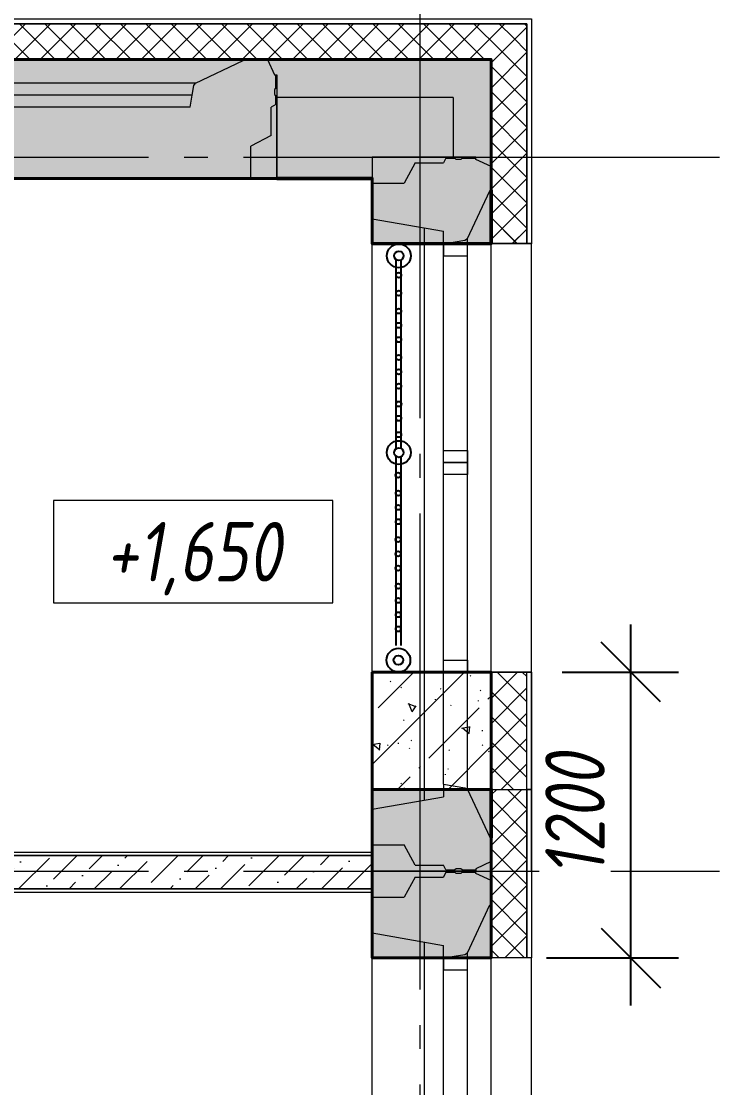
# Model space of a CAD drawing. Header units: millimetres. Extents: x -85420 to 1195317, y -69347 to 470418.
# Drawn here: x 499672 to 502590, y 53666 to 58146 of the extents above; entities that cross this region are included whole.
import ezdxf
from ezdxf import colors
from ezdxf.entities.mleader import LeaderData, LeaderLine
from ezdxf.enums import TextEntityAlignment as Align
from ezdxf.math import Vec2, Vec3

# ---------------------------------------------------------------- set-up
doc = ezdxf.new("R2010")
doc.units = ezdxf.units.MM
for name, pattern in [('GOST2.303 6', [12, 8, -1.5, 1, -1.5]), ('ГОСТ 2.303 4', [7, 5, -2, 0]), ('ГОСТ 2.303 5', [24, 20, -1.5, 1, -1.5]), ('осевая', [50.800000000000004, 31.75, -6.35, 6.35, -6.35])]:
    doc.linetypes.add(name, pattern=pattern)
for name, color, linetype, lineweight in [('+АР_Выноски', 4, 'Continuous', 9), ('+АР_Лестница', 3, 'Continuous', 9), ('+АР_Осевые линии', 252, 'GOST2.303 6', 9), ('+АР_Стены внутренние', 250, 'Continuous', 18), ('АР_Окна', 4, 'Continuous', 9), ('АР_Сущ Несущая стена', 250, 'Continuous', 50), ('АР_штриховка несущих стен', 250, 'Continuous', 0), ('Подоконники ПД-11 (МДФ 1550х450)', 245, 'Continuous', 13), ('СПДС_+АР_Стены', 250, 'Continuous', 20), ('стены', 7, 'Continuous', 40), ('ТОНКАЯ', 253, 'Continuous', 0)]:
    doc.layers.add(name, color=color, linetype=linetype, lineweight=lineweight)
doc.layers.add('ОСИ', color=7, linetype='осевая', lineweight=13, true_color=0x999999)
doc.layers.add('ПБ_граница', color=7, linetype='ГОСТ 2.303 4', lineweight=40, true_color=0xdb0000)
doc.styles.add('ГОСТ 2.304', font='CS_Gost2304.shx', dxfattribs={"oblique": 10})
doc.dimstyles.new('СПДС', dxfattribs={"dimscale": 100, "dimtxt": 2.5, "dimasz": 2.5, "dimexe": 2, "dimexo": 0.625, "dimgap": 1, "dimtad": 1, "dimdec": 0, "dimrnd": 5, "dimtxsty": 'ГОСТ 2.304', "dimblk": 'OBLIQUE', "dimblk1": 'OBLIQUE', "dimblk2": 'OBLIQUE', "dimcen": 2.5, "dimdle": 2, "dimadec": 0, "dimazin": 2, "dimtfac": 0.75, "dimtdec": 4, "dimtmove": 1, "dimatfit": 3, "dimfxl": 1, "dimtfill": 1, "dimtolj": 1, "dimarcsym": 1})
pattern_1 = [(45, (0, 0), (39.77475644174331, 145.8407736197254), [187.5, -40.50000000000001, 0, -40.50000000000001])]
pattern_2 = [(45, (0, 0), (-53.03300858899107, 53.03300858899107), []), (135, (0, 0), (-53.03300858899107, -53.03300858899107), [])]

# ---------------------------------------------------------------- blocks, each defined once
blk = doc.blocks.new('_Oblique')
at = {"color": 0, "linetype": 'ByBlock', "lineweight": -2}
blk.add_line((-0.5, -0.5), (0.5, 0.5), dxfattribs=at)
blk = doc.blocks.new('*D338')
at = {"layer": 'Defpoints', "color": 0, "ltscale": 100, "transparency": 16777216}
for p in [(501882.6535517455, 55412.64701548131), (502233.3393120866, 55412.64701548131), (501816.3723535374, 54211.41517509188)]:
    blk.add_point(p, dxfattribs=at)
at = {"layer": 'ПБ_граница', "color": 0, "linetype": 'ByBlock', "lineweight": -2, "ltscale": 100, "transparency": 16777216}
for p, q in [((502233.3393120866, 54011.41517509188), (502233.3393120866, 55612.64701548131)), ((501945.1535517455, 55412.64701548131), (502433.3393120866, 55412.64701548131)), ((501878.8723535374, 54211.41517509188), (502433.3393120866, 54211.41517509188))]:
    blk.add_line(p, q, dxfattribs=at)
at = {"layer": 'ПБ_граница', "color": 0, "lineweight": -2, "ltscale": 100, "transparency": 16777216, "xscale": 250, "yscale": 250, "zscale": 250}
for p, rotation in [((502233.3393120866, 55412.64701548131), 90), ((502233.3393120866, 54211.41517509188), 270)]:
    blk.add_blockref('_Oblique', p, dxfattribs=dict(at, rotation=rotation))
at = {"layer": 'ПБ_граница', "color": 0, "lineweight": 0, "ltscale": 100, "transparency": 16777216, "insert": (501998.6567332736, 54812.0310952866), "char_height": 250, "attachment_point": 5, "rotation": 90, "style": 'ГОСТ 2.304', "bg_fill": 3, "box_fill_scale": 1.1, "bg_fill_color": 256, "bg_fill_true_color": 13158600, "bg_fill_transparency": 0}
blk.add_mtext('\\A1;1200', dxfattribs=at)
blk = doc.blocks.new('_DotSmall')
at = {"color": 0, "linetype": 'ByBlock', "const_width": 0.5}
blk.add_lwpolyline([(-0.0625, 0, 1), (0.0625, 0, 1)], format="xyb", close=True, dxfattribs=at)
blk = doc.blocks.new('НП 3033')
at = {"layer": 'АР_Окна', "ltscale": 100}
for p, q in [((365, 500), (2635, 500)), ((365, 400), (2635, 400)), ((365, 300), (2635, 300)), ((365, 220), (2635, 220)), ((365, 0), (2635, 0))]:
    blk.add_line(p, q, dxfattribs=at)
for points in [[(365, 300), (365, 500), (365, 670), (2635, 670), (2635, 300)], [(365, 300), (415, 300), (415, 400), (365, 400)], [(1450, 400), (1425, 400), (1425, 300), (1450, 300), (1475, 300), (1475, 400), (1437.5, 400)], [(1500, 400), (1475, 400), (1475, 300), (1500, 300), (1525, 300), (1525, 400), (1487.5, 400)], [(2635, 300), (2585, 300), (2585, 400), (2635, 400)]]:
    blk.add_lwpolyline(points, dxfattribs=at)
at = {"layer": 'СПДС_+АР_Стены', "ltscale": 100}
for points in [[(8.419446744138052e-15, 670), (8.419446744138052e-15, 670), (365, 670), (365, 670)], [(3000, 670), (3000, 670), (2635, 670), (2635, 670)]]:
    blk.add_lwpolyline(points, dxfattribs=at)
at = {"layer": 'стены', "ltscale": 100}
for p, q in [((2960, 500), (2860, 500)), ((0, 0), (0, 0))]:
    blk.add_line(p, q, dxfattribs=at)
at = {"layer": 'стены', "lineweight": 30, "ltscale": 100}
blk.add_lwpolyline([(0, 0), (365, 0), (365, 500), (0, 500)], dxfattribs=at)
at = {"layer": 'стены', "ltscale": 100}
blk.add_lwpolyline([(3000, 500), (2635, 500), (2635, 0), (3000, 0)], dxfattribs=at)
blk = doc.blocks.new('обследование 2 этаж 1245')
at = {"layer": 'ТОНКАЯ', "ltscale": 100}
for p, q in [((59420, -13550), (56700, -13550)), ((59217, -13650), (59418, -13555)), ((59418, -13555), (59420, -13550)), ((59520, -13550), (59420, -13550)), ((59520, -13550), (59550, -13615)), ((59550, -13615), (59555, -13615)), ((59555, -13672), (59555, -13615)), ((59555, -13615), (59560, -13615)), ((59560, -13672), (59560, -13615)), ((59560, -13615), (59560, -14050)), ((59217, -13650), (56903, -13650)), ((59203.33333333326, -13700), (59210, -13660)), ((59210, -13660), (59217, -13650)), ((59203.33333333349, -13700), (56916.66666666674, -13700)), ((59195, -13750), (59203.33333333326, -13700)), ((59555, -13672), (59550, -13677)), ((59550, -13677), (59550, -13697)), ((59550, -13697), (59555, -13702)), ((59555, -13740), (59555, -13702)), ((59195, -13750), (56925, -13750)), ((59555, -13740), (59535, -13750)), ((59535, -13870), (59535, -13750)), ((60300, -13710), (59560, -13710)), ((59560, -14050), (59560, -13710)), ((60300, -13710), (60300, -13960)), ((59535, -13870), (59450, -13915)), ((59450, -14050), (59450, -13915)), ((60395, -13960), (59960, -13960)), ((59960, -13960), (59960, -14070)), ((60395, -13960), (59960, -13960)), ((59960, -13960), (59960, -14070)), ((60270, -13965), (60260, -13985)), ((60270, -13965), (60308, -13965)), ((60313, -13970), (60308, -13965)), ((60333, -13970), (60313, -13970)), ((60338, -13965), (60333, -13970)), ((60338, -13960), (60395, -13960)), ((60338, -13960), (60395, -13960)), ((60338, -13965), (60395, -13965)), ((60395, -13965), (60395, -13960)), ((60395, -13965), (60395, -13960)), ((60395, -13970), (60395, -13965)), ((60395, -13970), (60395, -13965)), ((60460, -14000), (60395, -13970)), ((60460, -14000), (60395, -13970)), ((60140, -13985), (60095, -14070)), ((60140, -13985), (60260, -13985)), ((60460, -14000), (60460, -14100)), ((60460, -14000), (60460, -14100)), ((59300, -14050), (56820, -14050)), ((59300, -14050), (59450, -14050)), ((59560, -14050), (59450, -14050)), ((59960, -14050), (59560, -14050)), ((59960, -14220), (59960, -14070)), ((59960, -14220), (59960, -14070)), ((59960, -14070), (60095, -14070)), ((60360, -14303), (60455, -14102)), ((60360, -14303), (60455, -14102)), ((60455, -14102), (60460, -14100)), ((60455, -14102), (60460, -14100)), ((60460, -16820), (60460, -14100)), ((59960, -14220), (60260, -14272)), ((59960, -16700), (59960, -14220)), ((59960, -14220), (60260, -14272)), ((60180, -16661.8666666667), (60180, -14258.1333333333)), ((60260, -14325), (60260, -14272)), ((60260, -14325), (60260, -14272)), ((60260, -14325), (60350, -14310)), ((60260, -14325), (60350, -14310)), ((60260, -16595), (60260, -14325)), ((60350, -14310), (60360, -14303)), ((60350, -14310), (60360, -14303)), ((60360, -16617), (60360, -14303)), ((60260, -16595), (60350, -16610)), ((60260, -16595), (60260, -16648)), ((60260, -16595), (60350, -16610)), ((60260, -16595), (60260, -16648)), ((60350, -16610), (60360, -16617)), ((60350, -16610), (60360, -16617)), ((60360, -16617), (60455, -16818)), ((60360, -16617), (60455, -16818)), ((59960, -16700), (60260, -16648)), ((59960, -16700), (60260, -16648)), ((59960, -16700), (59960, -16850)), ((59960, -16700), (59960, -16850)), ((60455, -16818), (60460, -16820)), ((60455, -16818), (60460, -16820)), ((60460, -16920), (60460, -16820)), ((60460, -16920), (60460, -16820)), ((59960, -16960), (59960, -16850)), ((59960, -16850), (60095, -16850)), ((59960, -16960), (59960, -16850)), ((60140, -16935), (60095, -16850)), ((60460, -16920), (60395, -16950)), ((60460, -16920), (60395, -16950)), ((60395, -16960), (59960, -16960)), ((60395, -16960), (59960, -16960)), ((60395, -16960), (59960, -16960)), ((59960, -16960), (59960, -17070)), ((60140, -16935), (60260, -16935)), ((60270, -16955), (60260, -16935)), ((60270, -16965), (60260, -16985)), ((60270, -16955), (60308, -16955)), ((60270, -16965), (60308, -16965)), ((60313, -16950), (60308, -16955)), ((60313, -16970), (60308, -16965)), ((60333, -16950), (60313, -16950)), ((60333, -16970), (60313, -16970)), ((60338, -16955), (60333, -16950)), ((60338, -16965), (60333, -16970)), ((60338, -16955), (60395, -16955)), ((60338, -16960), (60395, -16960)), ((60338, -16960), (60395, -16960)), ((60338, -16960), (60395, -16960)), ((60338, -16965), (60395, -16965)), ((60395, -16950), (60395, -16955)), ((60395, -16950), (60395, -16955)), ((60395, -16955), (60395, -16960)), ((60395, -16955), (60395, -16960)), ((60395, -16965), (60395, -16960)), ((60395, -16970), (60395, -16965)), ((60460, -17000), (60395, -16970)), ((60140, -16985), (60095, -17070)), ((60140, -16985), (60260, -16985)), ((60460, -17000), (60460, -17100)), ((59960, -17220), (59960, -17070)), ((59960, -17070), (60095, -17070)), ((60360, -17303), (60455, -17102)), ((60455, -17102), (60460, -17100)), ((60460, -19820), (60460, -17100)), ((59960, -19700), (59960, -17220)), ((59960, -17220), (60260, -17272)), ((60180, -19661.8666666667), (60180, -17258.1333333333)), ((60260, -17325), (60260, -17272)), ((60260, -17325), (60350, -17310)), ((60260, -19595), (60260, -17325)), ((60350, -17310), (60360, -17303)), ((60360, -19617), (60360, -17303))]:
    blk.add_line(p, q, dxfattribs=at)
blk = doc.blocks.new('A$C314F1C93')
at = {"layer": '+АР_Осевые линии', "linetype": 'ГОСТ 2.303 5', "lineweight": 0, "ltscale": 100}
blk.add_line((70940.00000000047, 64752.65710872156), (70940.00000000047, -9752.23746942038), dxfattribs=at)
for points in [[(-4199.99999999968, 42249.99999999988), (75280.00000000006, 42249.99999999988)], [(-4199.99999999968, 39249.99999999988), (75280.00000000006, 39249.99999999988)]]:
    blk.add_lwpolyline(points, dxfattribs=at)

msp = doc.modelspace()

# ---------------------------------------------------------------- wipeouts: each hides what was drawn before it
at = {"color": 7, "ltscale": 100, "true_color": 0xffffff}
msp.add_wipeout([(499807.3449739957, 55703.08373532112), (500981.0949739957, 55703.08373532112), (500981.0949739957, 56133.08373532112), (499807.3449739957, 56133.08373532112)], dxfattribs=at).dxf.layer = '+АР_Выноски'

# ---------------------------------------------------------------- next in the draw order: linework, layer by layer
at = {"layer": '+АР_Выноски', "linetype": 'Continuous', "ltscale": 100}
msp.add_lwpolyline([(499807.3449739957, 55703.08373532112), (500981.0949739957, 55703.08373532112), (500981.0949739957, 56133.08373532112), (499807.3449739957, 56133.08373532112), (499807.3449739957, 55703.08373532112)], dxfattribs=at)

# ---------------------------------------------------------------- next in the draw order: texts
at = {"layer": '+АР_Выноски', "linetype": 'Continuous', "ltscale": 100, "style": 'ГОСТ 2.304', "oblique": 9.999999999999996}
msp.add_text('+1,650', height=250, dxfattribs=at).set_placement((500394.2199739957, 55918.08373532112), align=Align.MIDDLE_CENTER)

# ---------------------------------------------------------------- next in the draw order: block references
at = {"layer": 'ОСИ', "ltscale": 40}
msp.add_blockref('A$C314F1C93', (430406.3725916118, 15326.41521031433, 4.999999999999952e-09), dxfattribs=at)

# ---------------------------------------------------------------- next in the draw order: hatches: boundary and pattern name
at = {"layer": '+АР_Стены внутренние', "lineweight": 0, "ltscale": 100}
h = msp.add_hatch(dxfattribs=at)
h.set_pattern_fill('БЕТОН И ИЗДЕЛИЯ ИЗ НЕГО', color=256, scale=30, style=0, pattern_type=2)
h.set_pattern_definition(pattern_1)
h.paths.add_polyline_path([(494946.3725916785, 54641.41520998569), (501146.3725916785, 54641.4152099858), (501146.3725916785, 54501.4152099858), (494946.3725916785, 54501.41520998569)], flags=0)
h = msp.add_hatch(dxfattribs=at)
h.set_pattern_fill('БЕТОН И ИЗДЕЛИЯ ИЗ НЕГО', color=256, scale=30, style=0, pattern_type=2)
h.set_pattern_definition(pattern_1)
h.paths.add_polyline_path([(494946.3725916785, 54641.41520998569), (501146.3725916785, 54641.4152099858), (501146.3725916785, 54501.4152099858), (494946.3725916785, 54501.41520998569)], flags=0)
at = {"layer": 'АР_штриховка несущих стен', "lineweight": 0}
h = msp.add_hatch(dxfattribs=at)
h.set_pattern_fill('FP_1', color=256, angle=90.00000000000001, style=0, pattern_type=2)
h.set_pattern_definition([(315.0000000000001, (712524.0056777213, 445917.9367795632), (-212.1320343559643, -212.1320343559643), [300.0000000000001, -50.00000000000001, 10, -50.00000000000001]), (315.0000000000001, (712736.0056777213, 445917.9367795632), (-212.1320343559643, -212.1320343559643), []), (40.00000000000001, (712524.0056777213, 445917.9367795632), (-31.37586718776049, 358.6306040025252), [37.5, -412.5]), (95.00000000000003, (712524.0056777213, 445917.9367795632), (376.0956830054848, -69.37609840310989), [30, -330]), (349.5490000000003, (712521.3906777214, 445947.8227795631), (344.7173363236747, 289.2568028982387), [31.86999999999997, -350.5709999999994]), (43.81599999999998, (712624.0056777213, 445917.9367795632), (-82.7614966388627, 533.6199696404694), [56.25, -618.75]), (353.3640000000004, (712617.1086777212, 445962.4047795633), (487.0622145359653, 467.3284015511165), [47.80499999999993, -525.8559999999989]), (98.81600000000005, (712624.0056777213, 445917.9367795632), (487.0580492787813, 467.332636044979), [45, -495]), (69.00000000000001, (712599.0056777213, 445967.9367795632), (-201.3095187061823, 298.4540715877155), [37.49999999999999, -412.4999999999999]), (124.0000000000001, (712599.0056777213, 445967.9367795632), (362.5748960476323, 121.6571023863739), [29.99999999999998, -329.9999999999997]), (18.54899999999999, (712582.2296777213, 445992.8077795632), (161.2620949745204, 420.1119811543452), [31.87, -350.571]), (52.5, (712524.0056777213, 445917.9367795632), (166.4469269156558, 6.079927658645317), [3.353, -322.647, 3.353, -331.647, -331.25]), (52.5, (712524.0056777213, 445917.9367795632), (166.4469269156558, 6.079927658645317), [-661, 3.353, -327.897]), (82.50000000000003, (712524.0056777213, 445917.9367795632), (197.2058559411801, 131.5347687210744), [3.352999999999998, -187.6469999999999, 3.352999999999998, -315.1469999999997, -126.2499999999999]), (82.50000000000003, (712524.0056777213, 445917.9367795632), (197.2058559411801, 131.5347687210744), [-509.4999999999997, 3.352999999999998, -122.8969999999999]), (122.5, (712524.0056777213, 445806.4367795632), (-11.27743586718989, 266.9112180862045), [3.35299999999999, -121.6469999999997, 3.35299999999999, -386.6469999999987, -517.4999999999974]), (122.5, (712524.0056777213, 445806.4367795632), (-11.27743586718989, 266.9112180862045), [-514.9999999999974, 3.35299999999999, -514.1469999999973]), (132.5, (712524.0056777213, 445756.4367795632), (50.05249116615892, 291.5930846711931), [3.352999999999996, -159.1469999999998, 3.352999999999996, -255.6469999999998, -367.4999999999995]), (132.5, (712524.0056777213, 445756.4367795632), (50.05249116615892, 291.5930846711931), [-421.4999999999995, 3.352999999999996, -364.1469999999995])])
edge = h.paths.add_edge_path()
edge.add_line((494381.3725916791, 57486.4152099858), (501146.3725916791, 57486.41520999453))
edge.add_line((494381.3725916791, 57986.4152099858), (494381.3725916791, 57486.4152099858))
edge.add_line((501646.372591679, 57986.4152099858), (494381.3725916791, 57986.4152099858))
edge.add_line((501646.372591679, 57216.16097900644), (501646.372591679, 57986.41520998575))
edge.add_line((501146.3727677073, 57216.16097900644), (501646.3725916791, 57216.16097900644))
edge.add_line((501146.3725916791, 57486.41520999453), (501146.3727677073, 57216.1609790065))
edge = h.paths.add_edge_path()
edge.add_line((501146.3747248275, 54211.4152099858), (501646.3725916791, 54211.4152099858))
edge.add_line((501146.3742622203, 54921.65102985245), (501146.3747248275, 54211.41520998575))
edge.add_line((501646.3725916791, 54921.65102985245), (501146.3742622203, 54921.65102985245))
edge.add_line((501646.3725916791, 54211.4152099858), (501646.3725916791, 54921.65102985251))
h = msp.add_hatch(dxfattribs=at)
h.set_pattern_fill('FP_1', color=256, angle=90.00000000000001, style=0, pattern_type=2)
h.set_pattern_definition([(225, (219368.7397436443, 445917.9367446693), (212.1320343559643, -212.1320343559643), [300.0000000000001, -50.00000000000001, 10, -50.00000000000001]), (225, (219156.7397436443, 445917.9367446693), (212.1320343559643, -212.1320343559643), []), (140, (219368.7397436443, 445917.9367446693), (31.37586718776049, 358.6306040025252), [37.5, -412.5]), (85, (219368.7397436443, 445917.9367446693), (-376.0956830054848, -69.3760984031099), [30, -330]), (190.4509999999994, (219371.3547436443, 445947.8227446692), (-344.7173363236747, 289.2568028982387), [31.87, -350.5709999999999]), (136.184, (219268.7397436443, 445917.9367446693), (82.7614966388627, 533.6199696404694), [56.25, -618.75]), (186.6359999999994, (219275.6367436443, 445962.4047446694), (-487.0622145359653, 467.3284015511164), [47.80499999999993, -525.8559999999989]), (81.18399999999997, (219268.7397436443, 445917.9367446693), (-487.0580492787813, 467.332636044979), [45, -495]), (111, (219293.7397436442, 445967.9367446693), (201.3095187061823, 298.4540715877155), [37.5, -412.5]), (55.99999999999996, (219293.7397436442, 445967.9367446693), (-362.5748960476323, 121.6571023863739), [29.99999999999996, -329.9999999999994]), (161.451, (219310.5157436443, 445992.8077446693), (-161.2620949745204, 420.1119811543452), [31.87, -350.571]), (127.5, (219368.7397436443, 445917.9367446693), (-166.4469269156558, 6.079927658645317), [3.353, -322.647, 3.353, -331.647, -331.25]), (127.5, (219368.7397436443, 445917.9367446693), (-166.4469269156558, 6.079927658645317), [-661, 3.353, -327.897]), (97.5, (219368.7397436443, 445917.9367446693), (-197.2058559411801, 131.5347687210744), [3.352999999999998, -187.6469999999999, 3.352999999999998, -315.1469999999997, -126.2499999999999]), (97.5, (219368.7397436443, 445917.9367446693), (-197.2058559411801, 131.5347687210744), [-509.4999999999997, 3.352999999999998, -122.8969999999999]), (57.49999999999998, (219368.7397436443, 445806.4367446693), (11.27743586718989, 266.9112180862045), [3.35299999999999, -121.6469999999997, 3.35299999999999, -386.6469999999987, -517.4999999999974]), (57.49999999999998, (219368.7397436443, 445806.4367446693), (11.27743586718989, 266.9112180862045), [-514.9999999999974, 3.35299999999999, -514.1469999999973]), (47.49999999999999, (219368.7397436443, 445756.4367446693), (-50.05249116615892, 291.5930846711931), [3.353, -159.147, 3.353, -255.647, -367.5]), (47.49999999999999, (219368.7397436443, 445756.4367446693), (-50.05249116615892, 291.5930846711931), [-421.5, 3.353, -364.147])])
h.paths.add_polyline_path([(501646.3723535374, 54919.65099496715), (501146.3723535374, 54919.65099496715), (501146.3723535374, 55412.64701548131), (501646.3723535374, 55412.64701548131)])
at = {"layer": 'СПДС_+АР_Стены', "lineweight": 9, "ltscale": 100}
h = msp.add_hatch(dxfattribs=at)
h.set_pattern_fill('НЕМЕТАЛЛИЧЕСКИЕ МАТЕРИАЛЫ', color=256, scale=30, style=0, pattern_type=2)
h.set_pattern_definition(pattern_2)
h.paths.add_polyline_path([(494381.3725916791, 58136.4152099858), (501796.372591679, 58136.4152099858), (501646.372591679, 57986.4152099858), (494381.3725916791, 57986.4152099858)], flags=0)
h = msp.add_hatch(dxfattribs=at)
h.set_pattern_fill('НЕМЕТАЛЛИЧЕСКИЕ МАТЕРИАЛЫ', color=256, scale=30, style=0, pattern_type=2)
h.set_pattern_definition(pattern_2)
h.paths.add_polyline_path([(501796.372591679, 58136.4152099858), (501796.372591679, 57216.16097900644), (501646.372591679, 57216.16097900644), (501646.372591679, 57986.4152099858)], flags=0)
h = msp.add_hatch(dxfattribs=at)
h.set_pattern_fill('НЕМЕТАЛЛИЧЕСКИЕ МАТЕРИАЛЫ', color=256, scale=30, style=0, pattern_type=2)
h.set_pattern_definition(pattern_2)
h.paths.add_polyline_path([(501796.3725916785, 57941.41516108871), (501796.3723536048, 57211.08397951549), (501646.3723536048, 57211.08402841257), (501646.3725916785, 57941.41520998579)], flags=0)

# ---------------------------------------------------------------- next in the draw order: linework, layer by layer
at = {"layer": '+АР_Лестница', "ltscale": 100, "elevation": 9.999999999999904e-09}
msp.add_lwpolyline([(499537.6737502879, 55351.32925446192, 0, 0, 0), (500093.9178862114, 55351.32925446192, 0, 0, 0), (500093.9178862114, 56206.34095619165, 0, 0, 0), (500093.9178862114, 56801.31970162806, 0, 0, 0), (499815.7980683033, 56801.31970162806, 70, 0, 0), (499537.6782503951, 56801.31970162806, 0, 0, 0)], format="xyseb", dxfattribs=at)
at = {"layer": '+АР_Стены внутренние', "ltscale": 100}
for points in [[(494946.3728165317, 54656.41520998569), (501146.3725916785, 54656.4152099858), (501146.3725916785, 54641.4152099858), (494946.3728159151, 54641.41520998569)], [(494946.3728165317, 54656.41520998569), (501146.3725916785, 54656.4152099858), (501146.3725916785, 54641.4152099858), (494946.3728159151, 54641.41520998569)], [(494946.3728101601, 54501.41520998569), (501146.3725916785, 54501.4152099858), (501146.3725916785, 54486.4152099858), (494946.3728095435, 54486.41520998569)], [(494946.3728101601, 54501.41520998569), (501146.3725916785, 54501.4152099858), (501146.3725916785, 54486.4152099858), (494946.3728095435, 54486.41520998569)]]:
    msp.add_lwpolyline(points, dxfattribs=at)
msp.add_lwpolyline([(494946.3725916785, 54641.41520998569), (501146.3725916785, 54641.4152099858), (501146.3725916785, 54501.4152099858), (494946.3725916785, 54501.41520998569), (494946.3725916785, 54641.41520998569)], close=True, dxfattribs=at)
msp.add_lwpolyline([(494946.3725916785, 54641.41520998569), (501146.3725916785, 54641.4152099858), (501146.3725916785, 54501.4152099858), (494946.3725916785, 54501.41520998569), (494946.3725916785, 54641.41520998569)], close=True, dxfattribs=at)
at = {"layer": 'АР_Окна', "ltscale": 100}
for p, q in [((501146.3725916123, 55412.64698090922, 4.999999999999952e-09), (501146.3725916125, 57211.41517541886, 4.999999999999952e-09)), ((501366.3725916122, 55412.64698090919, 4.999999999999952e-09), (501366.3725916123, 57211.41517541884, 4.999999999999952e-09)), ((501446.3725916122, 55412.64698090919, 4.999999999999952e-09), (501446.3725916123, 57211.41517541884, 4.999999999999952e-09)), ((501546.3725916122, 55412.64698090919, 4.999999999999952e-09), (501546.3725916123, 57211.41517541884, 4.999999999999952e-09)), ((501646.3725916122, 55412.64698090919, 4.999999999999952e-09), (501646.3725916123, 57211.41517541884, 4.999999999999952e-09))]:
    msp.add_line(p, q, dxfattribs=at)
at = {"layer": 'АР_Окна', "ltscale": 100, "elevation": 4.999999999999952e-09}
for points in [[(501446.3725916123, 57211.41517541884), (501446.3725916123, 57161.41517541884), (501546.3725916123, 57161.41517541884), (501546.3725916123, 57211.41517541884)], [(501546.3725916123, 56318.15858290636), (501546.3725916123, 56293.15858290636), (501446.3725916123, 56293.15858290636), (501446.3725916123, 56318.15858290636), (501446.3725916123, 56343.15858290636), (501546.3725916123, 56343.15858290636), (501546.3725916123, 56305.65858290636)], [(501546.3725916123, 56268.15858290636), (501546.3725916123, 56243.15858290636), (501446.3725916123, 56243.15858290636), (501446.3725916123, 56268.15858290636), (501446.3725916123, 56293.15858290636), (501546.3725916123, 56293.15858290636), (501546.3725916123, 56255.65858290636)], [(501446.3725916122, 55412.64698090919), (501446.3725916122, 55462.64698090919), (501546.3725916122, 55462.64698090919), (501546.3725916122, 55412.64698090919)]]:
    msp.add_lwpolyline(points, dxfattribs=at)
at = {"layer": 'АР_Сущ Несущая стена', "ltscale": 100}
msp.add_line((501146.372591679, 57486.4152099858, 4.999999999999952e-09), (500746.372591679, 57486.4152099858, 4.999999999999952e-09), dxfattribs=at)
at = {"layer": 'АР_Сущ Несущая стена', "ltscale": 100, "elevation": 4.999999999999952e-09}
for points in [[(501646.372591679, 57436.4152099858), (501646.372591679, 57216.16097900644)], [(501646.372591679, 54921.65102985245), (501646.372591679, 54716.4152099858)]]:
    msp.add_lwpolyline(points, dxfattribs=at)
at = {"layer": 'Подоконники ПД-11 (МДФ 1550х450)', "color": 0, "lineweight": -3, "ltscale": 100}
for p, q in [((501247.0535899551, 56350.88249149075, 4.999999999999952e-09), (501247.0535899551, 57145.02640516817, 4.999999999999952e-09)), ((501268.7914829193, 56351.65471864186, 4.999999999999952e-09), (501268.7914829193, 57144.25610777808, 4.999999999999952e-09)), ((501247.053589955, 55523.96311691339, 4.999999999999952e-09), (501247.0535899551, 56318.10703059082, 4.999999999999952e-09)), ((501268.7914829192, 55523.41731436949, 4.999999999999952e-09), (501268.7914829193, 56317.33480343971, 4.999999999999952e-09)), ((501247.053589955, 55412.64698091015, 4.999999999999952e-09), (501247.053589955, 55413.5858543916, 4.999999999999952e-09)), ((501268.7914829192, 55412.64698091015, 4.999999999999952e-09), (501268.7914829192, 55414.1316569355, 4.999999999999952e-09))]:
    msp.add_line(p, q, dxfattribs=at)
for centre, radius in [((501258.5169319477, 57161.4151754198, 4.999999999999952e-09), 50), ((501258.5169319477, 57161.4151754198, 4.999999999999952e-09), 20), ((501257.9182666516, 57079.9519829856, 4.999999999999952e-09), 10.8646766965976), ((501257.9182666516, 57004.57257340802, 4.999999999999952e-09), 10.8646766965976), ((501257.9182666516, 56929.19316383044, 4.999999999999952e-09), 10.8646766965976), ((501257.9182666516, 56869.19316383044, 4.999999999999952e-09), 10.8646766965976), ((501257.9182666516, 56809.19316383044, 4.999999999999952e-09), 10.8646766965976), ((501257.9182666516, 56733.81375425286, 4.999999999999952e-09), 10.8646766965976), ((501257.9182666516, 56673.81375425286, 4.999999999999952e-09), 10.8646766965976), ((501257.9182666516, 56613.81375425286, 4.999999999999952e-09), 10.8646766965976), ((501258.0155381883, 56538.58829175547, 4.999999999999952e-09), 10.96194823324913), ((501257.8588263349, 56478.58829175547, 4.999999999999952e-09), 10.8646766965976), ((501257.8588263349, 56409.87967060439, 4.999999999999952e-09), 10.8646766965976), ((501258.5184183751, 56334.49476104078, 4.999999999999952e-09), 50), ((501258.5184183751, 56334.49476104078, 4.999999999999952e-09), 20), ((501255.4178784937, 56239.69386521433, 4.999999999999952e-09), 10.8646766965976), ((501256.0988794873, 56164.29826126015, 4.999999999999952e-09), 10.8646766965976), ((501256.0988794872, 56104.29826126015, 4.999999999999952e-09), 10.8646766965976), ((501256.0988794872, 56044.29826126015, 4.999999999999952e-09), 10.8646766965976), ((501255.5002141912, 55968.96852215848, 4.999999999999952e-09), 10.8646766965976), ((501255.5002141912, 55908.96852215848, 4.999999999999952e-09), 10.8646766965976), ((501255.5002141912, 55848.96852215848, 4.999999999999952e-09), 10.8646766965976), ((501256.0988794872, 55773.57260621779, 4.999999999999952e-09), 10.8646766965976), ((501256.0988794872, 55713.57260621779, 4.999999999999952e-09), 10.8646766965976), ((501256.0988794872, 55653.57260621779, 4.999999999999952e-09), 10.8646766965976), ((501256.0988794872, 55593.57260621779, 4.999999999999952e-09), 10.8646766965976), ((501256.6975447833, 55462.64698091015, 4.999999999999952e-09), 50), ((501256.6975447833, 55462.64698091015, 4.999999999999952e-09), 20)]:
    msp.add_circle(centre, radius, dxfattribs=at)
at = {"layer": 'СПДС_+АР_Стены', "ltscale": 100}
for points in [[(501796.372591679, 58136.4152099858), (494381.3725916791, 58136.4152099858), (494381.3725916791, 58156.4152099858), (501816.372591679, 58156.4152099858)], [(501816.372591679, 58156.4152099858), (501816.372591679, 57216.16097900644), (501816.3723552598, 57216.16097900644)], [(501646.372591679, 57986.4152099858), (494381.3725916791, 57986.4152099858), (494381.3725916791, 58136.4152099858), (501796.372591679, 58136.4152099858)], [(501796.372591679, 58136.4152099858), (501796.372591679, 57216.16097900644), (501796.3723552598, 57216.16097900644)], [(501796.3725916785, 57941.41516108871), (501796.372591679, 58136.4152099858)], [(501646.3725916785, 57941.41520998579), (501646.372591679, 57986.4152099858)], [(501796.3723552598, 57216.16097900644), (501796.3723536048, 57211.08397951549), (501646.3723536048, 57211.08402841257), (501646.3725916785, 57941.41520998579)], [(501816.3723552598, 57216.16097900644), (501816.3723536048, 57211.08397299588), (501796.3723536048, 57211.08397951549), (501796.3723552598, 57216.16097900644), (501796.372591679, 57216.16097900644), (501796.3725916785, 57941.41516108871)]]:
    msp.add_lwpolyline(points, dxfattribs=at)
at = {"layer": 'СПДС_+АР_Стены', "ltscale": 100, "elevation": 4.999999999999952e-09}
for points in [[(501816.3723536049, 57576.08402841259), (501816.3723536049, 57576.08402841259), (501816.3723536049, 57211.08402841259), (501816.3723536049, 57211.08402841259)], [(501816.3723535373, 55412.64701548225), (501816.3723535363, 55412.64701548131), (501146.3723535374, 55412.64701548131), (501146.3723535374, 54919.65099496715), (501816.3723535373, 54919.65099496715), (501816.3723535373, 55412.64701548225), (501816.3723535363, 55412.64701548131)], [(501816.3728297531, 54576.41524488491), (501816.3728297531, 54576.41524488491), (501816.3728297531, 55011.41524488491), (501816.3728297531, 55011.41524488491)], [(501816.3723536049, 54576.08402841259), (501816.3723536049, 54576.08402841259), (501816.3723536049, 54941.08402841259), (501816.3723536049, 54941.08402841259)]]:
    msp.add_lwpolyline(points, dxfattribs=at)
at = {"layer": 'стены', "ltscale": 100}
msp.add_line((501646.3723536049, 57536.08402841259, 4.999999999999952e-09), (501646.3723536049, 57436.08402841259, 4.999999999999952e-09), dxfattribs=at)
for points in [[(501646.372591679, 57216.16097900644), (501646.372591679, 57986.4152099858), (494381.3725916791, 57986.4152099858), (494381.3725916791, 57486.4152099858)], [(494381.3725916791, 57486.4152099858), (501146.3725916791, 57486.41520999453), (501146.3725916791, 57216.16097900644)], [(501146.3725916791, 54921.65102985245), (501146.3725916791, 54211.4152099858), (501646.3725916791, 54211.4152099858), (501646.3725916791, 54921.65102985245)]]:
    msp.add_lwpolyline(points, dxfattribs=at)
at = {"layer": 'стены', "ltscale": 100, "elevation": 4.999999999999952e-09}
for points in [[(501646.3723536049, 57576.08402841259), (501646.3723536049, 57211.08402841259), (501146.3723536049, 57211.08402841259), (501146.3723536049, 57486.4152099858)], [(501146.3723535374, 57213.16094412113), (501646.3723535373, 57213.16094412113)], [(501146.3723535382, 57213.16090954901), (501646.3723535381, 57213.16090954898)], [(501146.3723535374, 57213.16090955044), (501646.3723535373, 57213.16090955044)], [(501146.372591679, 54991.65102986107), (501146.372591679, 54211.4152099858), (501646.372591679, 54211.4152099858), (501646.3725916789, 54991.65102986107)]]:
    msp.add_lwpolyline(points, dxfattribs=at)
msp.add_lwpolyline([(501146.3723535374, 55412.64701548131), (501646.3723535374, 55412.64701548131), (501646.3723535374, 54919.65099496715), (501146.3723535374, 54919.65099496715)], close=True, dxfattribs=at)
at = {"layer": 'стены', "lineweight": 30, "ltscale": 100, "elevation": 4.999999999999952e-09}
msp.add_lwpolyline([(501146.3723536049, 54576.08402841259), (501146.3723536049, 54919.65099496715), (501646.3723536049, 54919.65099496715), (501646.3723536049, 54576.08402841259)], dxfattribs=at)

# ---------------------------------------------------------------- next in the draw order: block references
at = {"layer": 'АР_Сущ Несущая стена', "xscale": -1, "rotation": 270}
msp.add_blockref('НП 3033', (501146.372591679, 51576.4152099858, 4.999999999999952e-09), dxfattribs=at)
at = {"layer": 'ТОНКАЯ', "ltscale": 200}
msp.add_blockref('обследование 2 этаж 1245', (441186.372591679, 71536.4152099858, 4.999999999999952e-09), dxfattribs=at)

# ---------------------------------------------------------------- next in the draw order: leaders
at = {"layer": 'ПБ_граница', "linetype": 'ByBlock', "lineweight": 0, "ltscale": 70}
ml = msp.add_multileader_mtext('Standard', dxfattribs=at)
ml.set_content('Граница пожарной зоны ', color=256, style='ГОСТ 2.304')
ml.set_leader_properties(color=256, lineweight=-1)
ml.set_arrow_properties(name='DOTSMALL')
ml.build(insert=Vec2(0, 0))
ml.multileader.update_dxf_attribs({"text_left_attachment_type": 6, "text_right_attachment_type": 6, "dogleg_length": 173.1023128655506, "arrow_head_size": 250, "scale": 100})
ctx = ml.context
ctx.base_point, ctx.scale, ctx.char_height, ctx.arrow_head_size, ctx.landing_gap_size, ctx.plane_origin = Vec3(450272.9884948072, 51533.02647104248, 4.999999999999952e-09), 100, 250, 250, 200, Vec3(406909.5021260575, 65636.91203431925, 4.999999999999952e-09)
ctx.left_attachment, ctx.right_attachment = 6, 6
notes = []
notes.append((ctx, [(0, (1, 1, 0), (450099.8861819417, 51533.02647104248, 4.999999999999952e-09), (1, 0), 173.1023128655506, [(3, [(448218.1918544235, 55394.88313291562, 4.999999999999952e-09)], 0, [])])]))
ctx.mtext.insert, ctx.mtext.width, ctx.mtext.defined_height, ctx.mtext.line_spacing_factor, ctx.mtext.flow_direction = Vec3(450472.9884948072, 51845.52647104248, 4.999999999999952e-09), 7160.099157842735, 981.0220136277686, 0.768, 5
for ctx, leaders in notes:
    for number, flags, end, landing, length, lines in leaders:
        leader = LeaderData()
        leader.index, (leader.has_last_leader_line, leader.has_dogleg_vector, leader.attachment_direction) = number, flags
        leader.last_leader_point, leader.dogleg_vector, leader.dogleg_length = Vec3(end), Vec3(landing), length
        for number, points, colour, breaks in lines:
            line = LeaderLine()
            line.index, line.vertices, line.color, line.breaks = number, Vec3.list(points), colors.encode_raw_color(colour), breaks
            leader.lines.append(line)
        ctx.leaders.append(leader)

# ---------------------------------------------------------------- next in the draw order: dimensions: what is measured, and where the dimension line sits
at = {"layer": 'ПБ_граница', "linetype": 'ByBlock', "lineweight": 0, "ltscale": 100}
dim = msp.add_linear_dim(base=(502233.3393120866, 55412.64701548131, 4.999999999999952e-09), p1=(501816.3723535374, 54211.41517509188, 4.999999999999952e-09), p2=(501882.6535517455, 55412.64701548131, 4.999999999999952e-09), angle=90.00000000000001, dimstyle='СПДС', dxfattribs=at)
dim.commit()
dim.dimension.update_dxf_attribs({"geometry": '*D338', "text_midpoint": (501998.6567332736, 54812.0310952866, 4.999999999999952e-09)})

# ---------------------------------------------------------------- next in the draw order: wipeouts: each hides what was drawn before it
at = {"color": 7, "ltscale": 100, "true_color": 0xffffff}
msp.add_wipeout([(499807.3449739957, 55703.08373532112), (500981.0949739957, 55703.08373532112), (500981.0949739957, 56133.08373532112), (499807.3449739957, 56133.08373532112)], dxfattribs=at).dxf.layer = '+АР_Выноски'

# ---------------------------------------------------------------- next in the draw order: hatches: boundary and pattern name
at = {"layer": 'СПДС_+АР_Стены', "lineweight": 9, "ltscale": 100}
h = msp.add_hatch(dxfattribs=at)
h.set_pattern_fill('НЕМЕТАЛЛИЧЕСКИЕ МАТЕРИАЛЫ', color=256, scale=30, angle=180, style=0, pattern_type=2)
h.set_pattern_definition([(45, (132869.5409825512, -200833.0343776915), (-53.03300858899107, 53.03300858899107), []), (135, (132869.5409825512, -200833.0343776915), (-53.03300858899106, -53.03300858899107), [])])
edge = h.paths.add_edge_path()
edge.add_line((501796.3723535373, 54919.65099496715), (501796.3723535373, 55412.64701548134))
edge.add_line((501646.3723535374, 54919.65099496715), (501796.3723535373, 54919.65099496715))
edge.add_line((501646.3723535374, 55412.64701548134), (501646.3723535374, 54919.65099496715))
edge.add_line((501796.3723535373, 55412.64701548134), (501646.3723535374, 55412.64701548134))
h = msp.add_hatch(dxfattribs=at)
h.set_pattern_fill('НЕМЕТАЛЛИЧЕСКИЕ МАТЕРИАЛЫ', color=256, scale=30, style=0, pattern_type=2)
h.set_pattern_definition(pattern_2)
h.paths.add_polyline_path([(501796.3723535374, 54919.65104540408), (501796.372591679, 54211.41526042265), (501646.372591679, 54211.41520998571), (501646.3723535374, 54919.65099496715)], flags=0)
h = msp.add_hatch(dxfattribs=at)
h.set_pattern_fill('НЕМЕТАЛЛИЧЕСКИЕ МАТЕРИАЛЫ', color=256, scale=30, style=0, pattern_type=2)
h.set_pattern_definition(pattern_2)
h.paths.add_polyline_path([(501796.3723535373, 54919.65098824269), (501796.372591679, 54211.41520326088), (501646.372591679, 54211.41515282393), (501646.3723535373, 54919.65093780574)], flags=0)

# ---------------------------------------------------------------- next in the draw order: linework, layer by layer
at = {"layer": '+АР_Выноски', "linetype": 'Continuous', "ltscale": 100}
msp.add_lwpolyline([(499807.3449739957, 55703.08373532112), (500981.0949739957, 55703.08373532112), (500981.0949739957, 56133.08373532112), (499807.3449739957, 56133.08373532112), (499807.3449739957, 55703.08373532112)], dxfattribs=at)
at = {"layer": 'АР_Окна', "ltscale": 100, "elevation": 4.999999999999952e-09}
msp.add_lwpolyline([(501446.3725916122, 55412.64698090919), (501646.3725916122, 55412.64698090919), (501816.3725916122, 55412.64698090919), (501816.3725916123, 57213.16090954898), (501446.3725916123, 57213.16090954898)], dxfattribs=at)
at = {"layer": 'СПДС_+АР_Стены', "ltscale": 100, "elevation": 4.999999999999952e-09}
for points in [[(501646.3723535374, 54919.65099496715), (501796.3723535373, 54919.65099496715), (501796.3723535373, 55412.64701548134), (501646.3723535374, 55412.64701548134)], [(501796.3723535373, 55412.64701548134), (501816.3723535373, 55412.64701548181), (501816.3723535373, 54919.65099496761), (501796.3723535373, 54919.65099496715)]]:
    msp.add_lwpolyline(points, close=True, dxfattribs=at)
at = {"layer": 'СПДС_+АР_Стены', "ltscale": 100}
for points in [[(501646.372591679, 54211.41520998571), (501646.3723535374, 54919.65099496715), (501796.3723535374, 54919.65104540408), (501796.372591679, 54211.41526042265)], [(501796.3723535373, 54919.65098824269), (501796.372591679, 54211.41520326088), (501646.372591679, 54211.41515282393), (501646.3723535373, 54919.65093780574)], [(501796.372591679, 54211.41526042265), (501796.3723535374, 54919.65104540408), (501816.3723535374, 54919.65105212901), (501816.372591679, 54211.41526714757)], [(501816.3723535373, 54919.65099496761), (501816.372591679, 54211.4152099858), (501796.372591679, 54211.41520326088), (501796.3723535373, 54919.65098824269)]]:
    msp.add_lwpolyline(points, dxfattribs=at)

# ---------------------------------------------------------------- next in the draw order: texts
at = {"layer": '+АР_Выноски', "linetype": 'Continuous', "ltscale": 100, "style": 'ГОСТ 2.304', "oblique": 9.999999999999996}
msp.add_text('+1,650', height=250, dxfattribs=at).set_placement((500394.2199739957, 55918.08373532112), align=Align.MIDDLE_CENTER)

doc.saveas('drawing.dxf')
